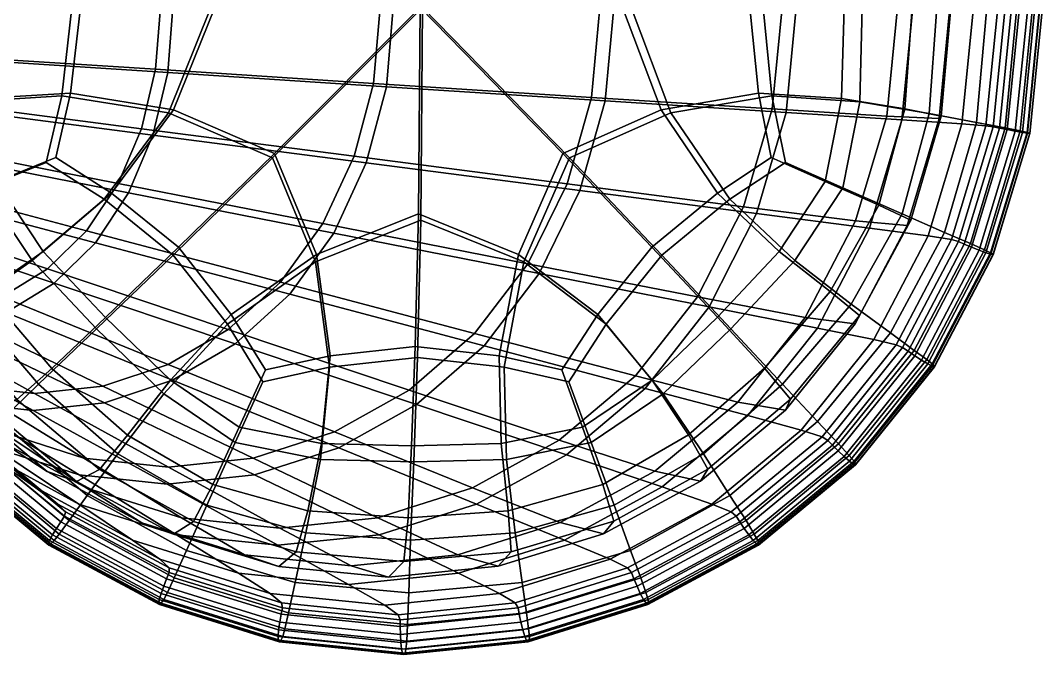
# Model space of a CAD drawing. Extents: x -2.36 to 6.61, y -1.55 to 1.55.
# Drawn here: x 5.462 to 6.605, y -0.724 to -0.014 of the extents above; entities that cross this region are included whole.
import ezdxf

# ---------------------------------------------------------------- set-up
doc = ezdxf.new("R2010")
doc.units = 0
doc.layers.add('HEAD', color=252, linetype='CONTINUOUS')

msp = doc.modelspace()

# ---------------------------------------------------------------- meshes
at = {"layer": 'HEAD'}
mesh = msp.add_polyface(dxfattribs=at)
corners = [(5.5711, -0.1967, 1.2614), (5.3815, -0.1595, 1.108), (5.3999, -0.11, 1.0955), (5.597, -0.1356, 1.2495), (5.5358, -0.2497, 1.278), (5.3562, -0.2022, 1.1255), (5.8001, -0.2416, 1.447), (5.835, -0.1664, 1.4358), (5.7527, -0.3071, 1.4625), (5.613, -0.0691, 1.2424), (5.411, -0.0561, 1.0881), (5.4148, 0.0001, 1.0856), (5.6184, 0.0001, 1.24), (5.4919, -0.2924, 1.2992), (5.3243, -0.2362, 1.148), (5.4412, -0.3236, 1.3241), (5.2872, -0.2609, 1.1746), (5.6942, -0.3601, 1.482), (5.4873, -0.2728, 2.2476), (5.5637, -0.2077, 2.2993), (5.5012, -0.1679, 2.2883), (5.4349, -0.1944, 2.2498), (5.5569, -0.3465, 2.2414), (5.6385, -0.2681, 2.2989), (5.423, -0.3177, 2.1992), (5.3682, -0.2209, 2.2056), (5.633, -0.1144, 2.3409), (5.679, 0, 2.3566), (5.5289, 0, 2.3164), (5.5179, -0.0959, 2.3066), (5.7458, -0.1633, 2.3459), (5.4173, -0.1017, 2.2587), (5.4151, 0, 2.264), (5.3315, 0, 2.216), (5.3394, -0.1135, 2.2124), (5.424, -0.0598, 1.074), (5.4121, -0.1172, 1.0819), (5.6099, -0.1428, 1.2363), (5.6266, -0.0728, 1.2287), (5.428, 0, 1.0713), (5.6323, 0, 1.2262), (5.5827, -0.2072, 1.249), (5.5456, -0.2631, 1.2668), (5.7629, -0.3207, 1.4511), (5.8122, -0.2523, 1.4345), (5.3925, -0.1699, 1.0952), (5.3655, -0.2155, 1.114), (5.8486, -0.1738, 1.4226), (5.3314, -0.2519, 1.1382), (5.2918, -0.2784, 1.1668), (5.4459, -0.3411, 1.3162), (5.4993, -0.3081, 1.2895), (5.4023, -0.1054, 2.2787), (5.508, -0.0989, 2.3255), (5.4906, -0.1734, 2.307), (5.4206, -0.2015, 2.2696), (5.4, 0, 2.2841), (5.5193, 0, 2.3355), (5.6273, -0.1179, 2.3598), (5.7436, -0.1682, 2.3649), (5.6325, -0.2768, 2.3175), (5.5553, -0.2144, 2.318), (5.6747, 0, 2.3759), (5.547, -0.3592, 2.2607), (5.4749, -0.2828, 2.2671), (5.4052, -0.3316, 2.2219), (5.3481, -0.2306, 2.2287)]
mesh.append_faces([[corners[k] for k in face] for face in [(0, 1, 2, 3), (4, 5, 1, 0), (6, 0, 3, 7), (8, 4, 0, 6), (9, 10, 11, 12), (3, 2, 10, 9), (13, 14, 5, 4), (15, 16, 14, 13), (17, 13, 4, 8), (18, 19, 20, 21), (22, 23, 19, 18), (24, 18, 21, 25), (26, 27, 28, 29), (19, 26, 29, 20), (23, 30, 26, 19), (31, 32, 33, 34), (29, 28, 32, 31), (21, 31, 34, 25), (20, 29, 31, 21), (35, 36, 37, 38), (39, 35, 38, 40), (41, 42, 43, 44), (45, 46, 42, 41), (37, 41, 44, 47), (36, 45, 41, 37), (48, 49, 50, 51), (46, 48, 51, 42), (52, 53, 54, 55), (56, 57, 53, 52), (58, 59, 60, 61), (53, 58, 61, 54), (57, 62, 58, 53), (61, 60, 63, 64), (55, 64, 65, 66), (54, 61, 64, 55)]])
mesh = msp.add_polyface(dxfattribs=at)
corners = [(6.0291, -0.2865, 1.6334), (5.8001, -0.2416, 1.447), (5.835, -0.1664, 1.4358), (6.0731, -0.1972, 1.623), (5.9697, -0.3645, 1.6478), (5.7527, -0.3071, 1.4625), (6.2191, -0.3237, 1.7895), (6.2706, -0.2228, 1.7796), (6.1497, -0.412, 1.803), (5.8567, -0.0848, 1.429), (5.613, -0.0691, 1.2424), (5.6184, 0.0001, 1.24), (5.8641, 0.0001, 1.4267), (5.597, -0.1356, 1.2495), (6.1005, -0.1005, 1.6165), (6.1099, 0.0001, 1.6143), (5.7458, -0.1633, 2.3459), (5.9087, 0, 2.3486), (5.679, 0, 2.3566), (5.633, -0.1144, 2.3409), (5.7928, -0.2762, 2.3154), (5.6385, -0.2681, 2.2989), (5.6976, -0.3432, 2.278), (5.907, -0.2309, 2.3202), (5.808, -0.3896, 2.2604), (5.7357, -0.4053, 2.251), (5.9033, -0.3792, 2.2567), (6.2413, -0.3464, 2.1326), (6.1681, -0.2681, 2.2145), (6.1077, -0.3432, 2.2126), (6.1682, -0.4166, 2.1393), (6.0187, -0.2762, 2.2793), (5.9973, -0.3895, 2.2302), (6.0683, -0.1633, 2.2945), (6.0672, -0.4052, 2.1981), (6.1784, -0.1144, 2.2538), (6.2416, -0.2076, 2.1912), (6.1351, 0, 2.2838), (5.6266, -0.0728, 1.2287), (5.6099, -0.1428, 1.2363), (5.8486, -0.1738, 1.4226), (5.8711, -0.0886, 1.4154), (5.6323, 0, 1.2262), (5.8788, 0, 1.413), (5.8122, -0.2523, 1.4345), (5.7629, -0.3207, 1.4511), (5.9803, -0.3782, 1.6354), (6.0418, -0.2974, 1.6201), (6.0873, -0.2047, 1.609), (6.232, -0.3347, 1.7739), (6.2851, -0.2304, 1.7634), (6.1156, -0.1043, 1.6022), (6.1253, 0, 1.5999), (5.6747, 0, 2.3759), (5.9115, 0, 2.3675), (5.7436, -0.1682, 2.3649), (5.6273, -0.1179, 2.3598), (5.7919, -0.2846, 2.3337), (5.9097, -0.2379, 2.3385), (5.9059, -0.3914, 2.274), (5.8075, -0.4022, 2.2779), (5.6325, -0.2768, 2.3175), (5.6934, -0.3543, 2.296), (6.0247, -0.2846, 2.2966), (6.0759, -0.1682, 2.312), (6.1792, -0.2768, 2.2305), (6.1169, -0.3543, 2.2286), (6.0029, -0.4022, 2.2468), (6.1447, 0, 2.3011), (6.1894, -0.1179, 2.2704)]
mesh.append_faces([[corners[k] for k in face] for face in [(0, 1, 2, 3), (4, 5, 1, 0), (6, 0, 3, 7), (8, 4, 0, 6), (9, 10, 11, 12), (2, 13, 10, 9), (14, 9, 12, 15), (3, 2, 9, 14), (16, 17, 18, 19), (20, 16, 21, 22), (23, 17, 16, 20), (24, 20, 22, 25), (26, 23, 20, 24), (27, 28, 29, 30), (31, 23, 26, 32), (33, 17, 23, 31), (29, 31, 32, 34), (28, 33, 31, 29), (35, 33, 28, 36), (37, 17, 33, 35), (38, 39, 40, 41), (42, 38, 41, 43), (44, 45, 46, 47), (48, 47, 49, 50), (40, 44, 47, 48), (41, 40, 48, 51), (43, 41, 51, 52), (53, 54, 55, 56), (57, 58, 59, 60), (55, 54, 58, 57), (61, 55, 57, 62), (63, 64, 65, 66), (58, 54, 64, 63), (59, 58, 63, 67), (64, 54, 68, 69)]])
mesh = msp.add_polyface(dxfattribs=at)
corners = [(6.3027, -0.1135, 1.7735), (6.1005, -0.1005, 1.6165), (6.1099, 0.0001, 1.6143), (6.3138, 0.0001, 1.7714), (6.2706, -0.2228, 1.7796), (6.0731, -0.1972, 1.623), (6.4003, -0.3443, 2.0014), (6.3955, -0.3538, 1.9563), (6.4536, -0.2437, 1.9467), (6.4577, -0.2379, 1.9914), (6.3674, -0.3175, 2.0498), (6.4219, -0.2209, 2.0389), (6.3396, -0.3467, 1.8929), (6.2191, -0.3237, 1.7895), (6.3959, -0.2386, 1.8833), (6.4309, -0.1215, 1.8774), (6.4429, 0.0001, 1.8754), (6.4893, -0.1242, 1.9412), (6.3803, -0.1017, 2.1056), (6.2873, -0.0958, 2.1839), (6.3016, -0.1678, 2.1608), (6.362, -0.1944, 2.1024), (6.3831, 0, 2.1101), (6.2777, 0, 2.197), (6.451, -0.1134, 2.0366), (6.4591, 0, 2.0376), (6.1784, -0.1144, 2.2538), (6.2416, -0.2076, 2.1912), (6.1351, 0, 2.2838), (6.1681, -0.2681, 2.2145), (6.2413, -0.3464, 2.1326), (6.3103, -0.2727, 2.1167), (6.1156, -0.1043, 1.6022), (6.0873, -0.2047, 1.609), (6.2851, -0.2304, 1.7634), (6.3181, -0.1174, 1.7569), (6.1253, 0, 1.5999), (6.3295, 0, 1.7547), (6.4954, -0.2515, 2.0111), (6.4348, -0.3639, 2.0217), (6.3909, -0.3316, 2.0652), (6.4478, -0.2306, 2.0538), (6.3279, -0.2828, 2.1315), (6.2551, -0.2144, 2.2067), (6.3173, -0.1734, 2.1755), (6.3815, -0.2015, 2.1167), (6.2565, -0.3592, 2.1479), (6.1792, -0.2768, 2.2305), (6.1894, -0.1179, 2.2704), (6.1447, 0, 2.3011), (6.2924, 0, 2.2125), (6.3023, -0.0989, 2.1992), (6.0759, -0.1682, 2.312), (6.4005, -0.1054, 2.1199), (6.4034, 0, 2.1245), (6.4867, 0, 2.0523), (6.4781, -0.1184, 2.0513), (6.4475, -0.1257, 1.8556), (6.4114, -0.2468, 1.8618), (6.46, 0, 1.8534), (6.232, -0.3347, 1.7739), (6.3534, -0.3586, 1.8719), (6.477, -0.2555, 1.9123), (6.4164, -0.3713, 1.9222)]
mesh.append_faces([[corners[k] for k in face] for face in [(0, 1, 2, 3), (4, 5, 1, 0), (6, 7, 8, 9), (10, 6, 9, 11), (12, 13, 4, 14), (7, 12, 14, 8), (15, 0, 3, 16), (14, 4, 0, 15), (8, 14, 15, 17), (18, 19, 20, 21), (22, 23, 19, 18), (24, 18, 21, 11), (25, 22, 18, 24), (19, 26, 27, 20), (23, 28, 26, 19), (27, 29, 30, 31), (21, 31, 10, 11), (20, 27, 31, 21), (32, 33, 34, 35), (36, 32, 35, 37), (38, 39, 40, 41), (42, 43, 44, 45), (46, 47, 43, 42), (40, 42, 45, 41), (48, 49, 50, 51), (43, 48, 51, 44), (47, 52, 48, 43), (53, 54, 55, 56), (51, 50, 54, 53), (45, 53, 56, 41), (44, 51, 53, 45), (57, 35, 34, 58), (59, 37, 35, 57), (58, 34, 60, 61), (62, 58, 61, 63)]])
mesh = msp.add_polyface(dxfattribs=at)
corners = [(6.4893, -0.1242, 1.9412), (6.4309, -0.1215, 1.8774), (6.4429, 0.0001, 1.8754), (6.5013, 0.0001, 1.9396), (6.4915, -0.1215, 1.987), (6.5023, 0, 1.9862), (6.4577, -0.2379, 1.9914), (6.4536, -0.2437, 1.9467), (6.451, -0.1134, 2.0366), (6.4591, 0, 2.0376), (6.4219, -0.2209, 2.0389), (6.588, -0.1406, 1.9364), (6.5471, -0.276, 1.9429), (6.5499, -0.2766, 1.9517), (6.5909, -0.1409, 1.9451), (6.5824, -0.1397, 1.9296), (6.5417, -0.2742, 1.9361), (6.6021, 0, 1.9341), (6.605, 0, 1.9429), (6.5964, 0, 1.9274), (6.5908, -0.1406, 1.9544), (6.5499, -0.276, 1.9609), (6.5469, -0.2742, 1.969), (6.5876, -0.1397, 1.9625), (6.605, 0, 1.9521), (6.6016, 0, 1.9603), (6.58, -0.138, 1.9696), (6.5399, -0.2709, 1.9759), (6.5244, -0.2641, 1.9875), (6.5631, -0.1347, 1.9817), (6.5938, 0, 1.9674), (6.5762, 0, 1.9799), (6.5311, -0.1285, 2.0064), (6.4954, -0.2515, 2.0111), (6.4478, -0.2306, 2.0538), (6.4781, -0.1184, 2.0513), (6.5425, 0, 2.0055), (6.4867, 0, 2.0523), (6.5745, -0.1383, 1.926), (6.5884, 0, 1.9238), (6.5342, -0.2714, 1.9324), (6.5655, -0.1365, 1.9249), (6.5792, 0, 1.9227), (6.5257, -0.268, 1.9312), (6.5567, -0.1348, 1.9254), (6.5703, 0, 1.9232), (6.5175, -0.2646, 1.9316), (6.5496, -0.1334, 1.9264), (6.563, 0, 1.9242), (6.5108, -0.2618, 1.9325), (6.5415, -0.1322, 1.9244), (6.5147, -0.1302, 1.9061), (6.477, -0.2555, 1.9123), (6.5031, -0.2596, 1.9306), (6.5548, 0, 1.9223), (6.5278, 0, 1.904), (6.4475, -0.1257, 1.8556), (6.4114, -0.2468, 1.8618), (6.46, 0, 1.8534)]
mesh.append_faces([[corners[k] for k in face] for face in [(0, 1, 2, 3), (4, 0, 3, 5), (6, 7, 0, 4), (8, 4, 5, 9), (10, 6, 4, 8), (11, 12, 13, 14), (15, 16, 12, 11), (17, 11, 14, 18), (19, 15, 11, 17), (20, 21, 22, 23), (14, 13, 21, 20), (24, 20, 23, 25), (18, 14, 20, 24), (26, 27, 28, 29), (23, 22, 27, 26), (30, 26, 29, 31), (25, 23, 26, 30), (32, 33, 34, 35), (29, 28, 33, 32), (36, 32, 35, 37), (31, 29, 32, 36), (38, 15, 19, 39), (40, 16, 15, 38), (41, 38, 39, 42), (43, 40, 38, 41), (44, 41, 42, 45), (46, 43, 41, 44), (47, 44, 45, 48), (49, 46, 44, 47), (50, 51, 52, 53), (54, 55, 51, 50), (47, 50, 53, 49), (48, 54, 50, 47), (51, 56, 57, 52), (55, 58, 56, 51)]])
mesh = msp.add_polyface(dxfattribs=at)
corners = [(6.323, -0.438, 2.0146), (6.3174, -0.4503, 1.9691), (6.3955, -0.3538, 1.9563), (6.4003, -0.3443, 2.0014), (6.294, -0.4035, 2.0637), (6.3674, -0.3175, 2.0498), (6.4814, -0.401, 1.9533), (6.3932, -0.5106, 1.9673), (6.3957, -0.5116, 1.9762), (6.4841, -0.4019, 1.9621), (6.4765, -0.3985, 1.9464), (6.3889, -0.5073, 1.9604), (6.5471, -0.276, 1.9429), (6.5499, -0.2766, 1.9517), (6.5417, -0.2742, 1.9361), (6.4843, -0.401, 1.9713), (6.3961, -0.5106, 1.9853), (6.3941, -0.5073, 1.9933), (6.4817, -0.3985, 1.9794), (6.5499, -0.276, 1.9609), (6.5469, -0.2742, 1.969), (6.2851, -0.5999, 1.9845), (6.2873, -0.6011, 1.9934), (6.2814, -0.5961, 1.9775), (6.2879, -0.5999, 2.0025), (6.2866, -0.5961, 2.0104), (6.4754, -0.3936, 1.9862), (6.3888, -0.5011, 2), (6.3766, -0.4879, 2.0116), (6.4613, -0.3834, 1.9979), (6.5399, -0.2709, 1.9759), (6.5244, -0.2641, 1.9875), (6.4348, -0.3639, 2.0217), (6.3532, -0.4629, 2.0356), (6.3143, -0.4213, 2.0797), (6.3909, -0.3316, 2.0652), (6.4954, -0.2515, 2.0111), (6.2826, -0.5888, 2.0169), (6.4546, -0.3845, 1.9416), (6.462, -0.3895, 1.9413), (6.5257, -0.268, 1.9312), (6.5175, -0.2646, 1.9316), (6.37, -0.4895, 1.955), (6.3764, -0.4958, 1.955), (6.4485, -0.3804, 1.9424), (6.5108, -0.2618, 1.9325), (6.3649, -0.4843, 1.9557), (6.4697, -0.3944, 1.9426), (6.5342, -0.2714, 1.9324), (6.383, -0.5021, 1.9564), (6.4164, -0.3713, 1.9222), (6.3534, -0.3586, 1.8719), (6.2754, -0.4564, 1.8855), (6.335, -0.4727, 1.9355), (6.4414, -0.3772, 1.9404), (6.3585, -0.4802, 1.9536), (6.5031, -0.2596, 1.9306), (6.477, -0.2555, 1.9123)]
mesh.append_faces([[corners[k] for k in face] for face in [(0, 1, 2, 3), (4, 0, 3, 5), (6, 7, 8, 9), (10, 11, 7, 6), (12, 6, 9, 13), (14, 10, 6, 12), (15, 16, 17, 18), (9, 8, 16, 15), (19, 15, 18, 20), (13, 9, 15, 19), (7, 21, 22, 8), (11, 23, 21, 7), (16, 24, 25, 17), (8, 22, 24, 16), (26, 27, 28, 29), (18, 17, 27, 26), (30, 26, 29, 31), (20, 18, 26, 30), (32, 33, 34, 35), (29, 28, 33, 32), (31, 29, 32, 36), (17, 25, 37, 27), (38, 39, 40, 41), (42, 43, 39, 38), (44, 38, 41, 45), (46, 42, 38, 44), (47, 10, 14, 48), (49, 11, 10, 47), (39, 47, 48, 40), (43, 49, 47, 39), (50, 51, 52, 53), (54, 50, 53, 55), (56, 57, 50, 54), (44, 54, 55, 46), (45, 56, 54, 44)]])
mesh = msp.add_polyface(dxfattribs=at)
corners = [(5.5327, -0.5039, 1.7574), (5.4011, -0.4232, 1.5835), (5.4776, -0.4315, 1.5566), (5.6275, -0.5139, 1.7332), (5.642, -0.5707, 1.9034), (5.7519, -0.5821, 1.8814), (5.5361, -0.5375, 1.9245), (5.4413, -0.4747, 1.7808), (5.722, -0.5039, 1.7093), (5.5539, -0.4233, 1.53), (5.627, -0.3992, 1.5049), (5.8129, -0.4747, 1.6865), (5.3858, -0.3427, 1.3517), (5.4412, -0.3236, 1.3241), (5.4919, -0.2924, 1.2992), (5.6942, -0.3601, 1.482), (5.4576, -0.4382, 2.151), (5.4293, -0.4506, 2.1119), (5.5245, -0.5299, 2.0963), (5.5502, -0.5165, 2.1355), (5.5815, -0.4781, 2.1742), (5.6553, -0.5747, 2.1179), (5.6769, -0.5334, 2.1568), (5.4967, -0.4036, 2.1899), (5.4915, -0.5189, 2.0386), (5.4384, -0.4841, 1.944), (5.5976, -0.5764, 2.0203), (5.3987, -0.4417, 2.0545), (5.5569, -0.3465, 2.2414), (5.4873, -0.2728, 2.2476), (5.423, -0.3177, 2.1992), (5.6295, -0.4167, 2.225), (5.6976, -0.3432, 2.278), (5.6385, -0.2681, 2.2989), (5.7065, -0.4694, 2.2066), (5.7357, -0.4053, 2.251), (5.5275, -0.5228, 1.7529), (5.4328, -0.4926, 1.778), (5.5271, -0.5553, 1.918), (5.6363, -0.5896, 1.8954), (5.476, -0.4508, 1.5521), (5.3961, -0.4421, 1.581), (5.6257, -0.5332, 1.727), (5.4993, -0.3081, 1.2895), (5.4459, -0.3411, 1.3162), (5.6319, -0.4169, 1.4966), (5.702, -0.376, 1.4721), (5.5456, -0.2631, 1.2668), (5.7629, -0.3207, 1.4511), (5.3875, -0.3615, 1.3459), (5.5556, -0.4421, 1.5236), (5.7237, -0.5228, 1.7013), (5.8179, -0.4926, 1.6769), (5.5051, -0.5888, 2.1406), (5.399, -0.5011, 2.1575), (5.4128, -0.4879, 2.1649), (5.5161, -0.5738, 2.1482), (5.5365, -0.5456, 2.1646), (5.4388, -0.4629, 2.1811), (5.4821, -0.4213, 2.212), (5.5706, -0.4991, 2.1956), (5.6475, -0.6071, 2.1459), (5.6702, -0.5567, 2.1775), (5.4749, -0.2828, 2.2671), (5.547, -0.3592, 2.2607), (5.4052, -0.3316, 2.2219), (5.6221, -0.4319, 2.2437), (5.6934, -0.3543, 2.296), (5.7327, -0.4185, 2.2685), (5.702, -0.4865, 2.2248), (5.6325, -0.2768, 2.3175), (5.5871, -0.5955, 2.0073), (5.4262, -0.5002, 1.9389), (5.4776, -0.5362, 2.0268), (5.5109, -0.569, 2.0916), (5.512, -0.5641, 2.0888), (5.4104, -0.4802, 2.105), (5.4083, -0.4843, 2.1079)]
mesh.append_faces([[corners[k] for k in face] for face in [(0, 1, 2, 3), (4, 0, 3, 5), (6, 7, 0, 4), (8, 9, 10, 11), (3, 2, 9, 8), (9, 12, 13, 10), (10, 13, 14, 15), (16, 17, 18, 19), (20, 19, 21, 22), (23, 16, 19, 20), (24, 25, 6, 26), (17, 27, 24, 18), (23, 28, 29, 30), (31, 28, 23, 20), (32, 33, 28, 31), (34, 31, 20, 22), (35, 32, 31, 34), (36, 37, 38, 39), (40, 41, 36, 42), (43, 44, 45, 46), (47, 43, 46, 48), (44, 49, 50, 45), (50, 40, 42, 51), (45, 50, 51, 52), (53, 54, 55, 56), (57, 58, 59, 60), (56, 55, 58, 57), (61, 57, 60, 62), (63, 64, 59, 65), (66, 67, 68, 69), (64, 70, 67, 66), (60, 66, 69, 62), (59, 64, 66, 60), (71, 38, 72, 73), (74, 75, 76, 77)]])
mesh = msp.add_polyface(dxfattribs=at)
corners = [(6.264, -0.4414, 1.9058), (6.1497, -0.412, 1.803), (6.2191, -0.3237, 1.7895), (6.3396, -0.3467, 1.8929), (6.3174, -0.4503, 1.9691), (6.3955, -0.3538, 1.9563), (6.2223, -0.5296, 1.9841), (6.1714, -0.5187, 1.9216), (6.2305, -0.5163, 2.0282), (6.323, -0.438, 2.0146), (6.209, -0.478, 2.0749), (6.294, -0.4035, 2.0637), (6.2413, -0.3464, 2.1326), (6.1682, -0.4166, 2.1393), (6.3103, -0.2727, 2.1167), (6.3674, -0.3175, 2.0498), (6.2851, -0.5999, 1.9845), (6.1616, -0.6663, 2.0042), (6.1636, -0.6677, 2.0131), (6.2873, -0.6011, 1.9934), (6.2814, -0.5961, 1.9775), (6.1587, -0.6621, 1.997), (6.2879, -0.5999, 2.0025), (6.1644, -0.6663, 2.0222), (6.1639, -0.6621, 2.0299), (6.2866, -0.5961, 2.0104), (6.2826, -0.5888, 2.0169), (6.1614, -0.6541, 2.0361), (6.1555, -0.6377, 2.0462), (6.2733, -0.5738, 2.0278), (6.3888, -0.5011, 2), (6.3766, -0.4879, 2.0116), (6.2553, -0.5456, 2.0502), (6.1442, -0.6071, 2.0669), (6.1257, -0.5567, 2.105), (6.2256, -0.4991, 2.0915), (6.3532, -0.4629, 2.0356), (6.3143, -0.4213, 2.0797), (6.1807, -0.4319, 2.1549), (6.2565, -0.3592, 2.1479), (6.1169, -0.3543, 2.2286), (6.1792, -0.2768, 2.2305), (6.3279, -0.2828, 2.1315), (6.3909, -0.3316, 2.0652), (6.2766, -0.5899, 1.9733), (6.3889, -0.5073, 1.9604), (6.383, -0.5021, 1.9564), (6.1551, -0.6553, 1.9927), (6.2713, -0.5825, 1.9717), (6.3764, -0.4958, 1.955), (6.1514, -0.6471, 1.9907), (6.2663, -0.5751, 1.9715), (6.37, -0.4895, 1.955), (6.1479, -0.6389, 1.9904), (6.2623, -0.569, 1.9721), (6.3649, -0.4843, 1.9557), (6.1451, -0.632, 1.9907), (6.3534, -0.3586, 1.8719), (6.232, -0.3347, 1.7739), (6.1604, -0.4259, 1.7881), (6.2754, -0.4564, 1.8855), (6.2568, -0.5641, 1.9699), (6.2352, -0.5553, 1.9518), (6.1212, -0.6168, 1.9705), (6.1407, -0.6266, 1.9884), (6.3585, -0.4802, 1.9536), (6.335, -0.4727, 1.9355), (6.1797, -0.5362, 1.9024)]
mesh.append_faces([[corners[k] for k in face] for face in [(0, 1, 2, 3), (4, 0, 3, 5), (6, 7, 0, 4), (8, 6, 4, 9), (10, 8, 9, 11), (11, 12, 13, 10), (14, 12, 11, 15), (16, 17, 18, 19), (20, 21, 17, 16), (22, 23, 24, 25), (19, 18, 23, 22), (26, 27, 28, 29), (25, 24, 27, 26), (30, 26, 29, 31), (32, 33, 34, 35), (29, 28, 33, 32), (36, 32, 35, 37), (31, 29, 32, 36), (38, 39, 37, 35), (40, 41, 39, 38), (37, 39, 42, 43), (44, 20, 45, 46), (47, 21, 20, 44), (48, 44, 46, 49), (50, 47, 44, 48), (51, 48, 49, 52), (53, 50, 48, 51), (54, 51, 52, 55), (56, 53, 51, 54), (57, 58, 59, 60), (61, 62, 63, 64), (65, 66, 62, 61), (54, 61, 64, 56), (55, 65, 61, 54), (66, 60, 67, 62)]])
mesh = msp.add_polyface(dxfattribs=at)
corners = [(5.8616, -0.5706, 1.8596), (5.722, -0.5039, 1.7093), (5.8129, -0.4747, 1.6865), (5.9672, -0.5373, 1.8388), (5.8966, -0.4278, 1.6657), (5.6942, -0.3601, 1.482), (5.7527, -0.3071, 1.4625), (5.9697, -0.3645, 1.6478), (5.627, -0.3992, 1.5049), (6.0645, -0.4839, 1.8196), (6.1497, -0.412, 1.803), (6.1714, -0.5187, 1.9216), (6.264, -0.4414, 1.9058), (6.0655, -0.5761, 1.9397), (6.1133, -0.5333, 2.0878), (6.1253, -0.5745, 2.0438), (6.2305, -0.5163, 2.0282), (6.209, -0.478, 2.0749), (5.7984, -0.4875, 2.1981), (5.808, -0.3896, 2.2604), (5.7357, -0.4053, 2.251), (5.7065, -0.4694, 2.2066), (5.8991, -0.49, 2.187), (5.9033, -0.3792, 2.2567), (5.7832, -0.5627, 2.1423), (5.6769, -0.5334, 2.1568), (5.8954, -0.5708, 2.1268), (6.1682, -0.4166, 2.1393), (6.1077, -0.3432, 2.2126), (6.0672, -0.4052, 2.1981), (6.0905, -0.4693, 2.1456), (5.9993, -0.4875, 2.1662), (6.0073, -0.5627, 2.1068), (5.9973, -0.3895, 2.2302), (6.0418, -0.2974, 1.6201), (5.9803, -0.3782, 1.6354), (6.1604, -0.4259, 1.7881), (6.232, -0.3347, 1.7739), (5.8179, -0.4926, 1.6769), (5.7237, -0.5228, 1.7013), (5.863, -0.5896, 1.8486), (5.972, -0.5553, 1.8263), (5.9046, -0.4439, 1.6546), (6.0725, -0.5002, 1.8059), (5.702, -0.376, 1.4721), (5.6319, -0.4169, 1.4966), (5.7629, -0.3207, 1.4511), (5.6934, -0.3543, 2.296), (5.7919, -0.2846, 2.3337), (5.8075, -0.4022, 2.2779), (5.7327, -0.4185, 2.2685), (5.9059, -0.3914, 2.274), (5.9017, -0.508, 2.2043), (5.7973, -0.5053, 2.2159), (5.702, -0.4865, 2.2248), (5.7811, -0.5874, 2.1621), (5.6702, -0.5567, 2.1775), (6.0055, -0.5053, 2.1827), (6.0029, -0.4022, 2.2468), (6.0751, -0.4185, 2.214), (6.1001, -0.4865, 2.1615), (6.015, -0.5874, 2.1249), (6.1257, -0.5567, 2.105), (6.0247, -0.2846, 2.2966), (6.1169, -0.3543, 2.2286), (6.1807, -0.4319, 2.1549), (6.2256, -0.4991, 2.0915), (6.2754, -0.4564, 1.8855), (6.1797, -0.5362, 1.9024)]
mesh.append_faces([[corners[k] for k in face] for face in [(0, 1, 2, 3), (4, 5, 6, 7), (2, 8, 5, 4), (9, 4, 7, 10), (3, 2, 4, 9), (11, 9, 10, 12), (13, 3, 9, 11), (14, 15, 16, 17), (18, 19, 20, 21), (22, 23, 19, 18), (24, 18, 21, 25), (26, 22, 18, 24), (27, 28, 29, 30), (17, 27, 30, 14), (31, 22, 26, 32), (33, 23, 22, 31), (30, 31, 32, 14), (29, 33, 31, 30), (34, 35, 36, 37), (38, 39, 40, 41), (42, 38, 41, 43), (44, 45, 38, 42), (35, 42, 43, 36), (46, 44, 42, 35), (47, 48, 49, 50), (49, 51, 52, 53), (54, 53, 55, 56), (50, 49, 53, 54), (57, 58, 59, 60), (52, 51, 58, 57), (61, 57, 60, 62), (58, 63, 64, 59), (60, 65, 66, 62), (59, 64, 65, 60), (67, 36, 43, 68)]])
mesh = msp.add_polyface(dxfattribs=at)
corners = [(5.4384, -0.4841, 1.944), (5.357, -0.4277, 1.8022), (5.4413, -0.4747, 1.7808), (5.5361, -0.5375, 1.9245), (5.3528, -0.4122, 1.961), (5.2833, -0.3644, 1.8208), (5.4011, -0.4232, 1.5835), (5.2695, -0.3425, 1.4105), (5.3278, -0.3492, 1.3809), (5.4776, -0.4315, 1.5566), (5.3272, -0.3989, 1.6095), (5.5327, -0.5039, 1.7574), (5.3858, -0.3427, 1.3517), (5.5539, -0.4233, 1.53), (5.3987, -0.4417, 2.0545), (5.4915, -0.5189, 2.0386), (5.3511, -0.354, 2.1241), (5.3229, -0.347, 2.0674), (5.4293, -0.4506, 2.1119), (5.3802, -0.3445, 2.1622), (5.4576, -0.4382, 2.151), (5.423, -0.3177, 2.1992), (5.4967, -0.4036, 2.1899), (5.3264, -0.3684, 1.3772), (5.2648, -0.3615, 1.4091), (5.3961, -0.4421, 1.581), (5.476, -0.4508, 1.5521), (5.4328, -0.4926, 1.778), (5.3454, -0.4439, 1.8011), (5.4262, -0.5002, 1.9389), (5.5271, -0.5553, 1.918), (5.3191, -0.4169, 1.6091), (5.5275, -0.5228, 1.7529), (5.3875, -0.3615, 1.3459), (5.5556, -0.4421, 1.5236), (5.4929, -0.5999, 2.1105), (5.3848, -0.5106, 2.1277), (5.3851, -0.5116, 2.1369), (5.4935, -0.6011, 2.1197), (5.4943, -0.5961, 2.1027), (5.3868, -0.5073, 2.1198), (5.4958, -0.5999, 2.1285), (5.3876, -0.5106, 2.1457), (5.392, -0.5073, 2.1527), (5.4995, -0.5961, 2.1356), (5.399, -0.5011, 2.1575), (5.5051, -0.5888, 2.1406), (5.3123, -0.3936, 2.1712), (5.328, -0.3834, 2.1781), (5.4128, -0.4879, 2.1649), (5.3044, -0.3985, 2.1666), (5.4388, -0.4629, 2.1811), (5.357, -0.3639, 2.1931), (5.4052, -0.3316, 2.2219), (5.4821, -0.4213, 2.212), (5.4031, -0.4895, 2.1089), (5.397, -0.4958, 2.1107), (5.5021, -0.5825, 2.094), (5.5068, -0.5751, 2.0924), (5.4083, -0.4843, 2.1079), (5.5109, -0.569, 2.0916), (5.3912, -0.5021, 2.1142), (5.4976, -0.5899, 2.0973), (5.3114, -0.3895, 2.1244), (5.3045, -0.3944, 2.128), (5.3186, -0.3845, 2.1223), (5.3246, -0.3804, 2.1212), (5.4776, -0.5362, 2.0268), (5.338, -0.4259, 1.957), (5.3818, -0.4564, 2.0437), (5.5036, -0.5553, 2.072), (5.4037, -0.4727, 2.0884), (5.512, -0.5641, 2.0888), (5.4104, -0.4802, 2.105), (5.3223, -0.3713, 2.1017), (5.3274, -0.3772, 2.1183), (5.3037, -0.3586, 2.0575)]
mesh.append_faces([[corners[k] for k in face] for face in [(0, 1, 2, 3), (4, 5, 1, 0), (6, 7, 8, 9), (2, 10, 6, 11), (9, 8, 12, 13), (14, 4, 0, 15), (16, 17, 14, 18), (19, 16, 18, 20), (21, 19, 20, 22), (23, 24, 25, 26), (27, 28, 29, 30), (25, 31, 27, 32), (33, 23, 26, 34), (35, 36, 37, 38), (39, 40, 36, 35), (41, 42, 43, 44), (38, 37, 42, 41), (44, 43, 45, 46), (45, 47, 48, 49), (43, 50, 47, 45), (51, 52, 53, 54), (49, 48, 52, 51), (55, 56, 57, 58), (59, 55, 58, 60), (61, 40, 39, 62), (56, 61, 62, 57), (63, 64, 61, 56), (65, 63, 56, 55), (66, 65, 55, 59), (67, 29, 68, 69), (70, 67, 69, 71), (72, 70, 71, 73), (73, 71, 74, 75), (59, 73, 75, 66), (71, 69, 76, 74)]])
mesh = msp.add_polyface(dxfattribs=at)
corners = [(6.0105, -0.6087, 2.0629), (5.9961, -0.6249, 2.0205), (6.1138, -0.5887, 2.0013), (6.1253, -0.5745, 2.0438), (6.0073, -0.5627, 2.1068), (6.1133, -0.5333, 2.0878), (5.9509, -0.6119, 1.9594), (5.8616, -0.5706, 1.8596), (5.9672, -0.5373, 1.8388), (6.0655, -0.5761, 1.9397), (6.1714, -0.5187, 1.9216), (6.2223, -0.5296, 1.9841), (6.2305, -0.5163, 2.0282), (6.0278, -0.7078, 2.0254), (5.889, -0.722, 2.0475), (5.8904, -0.7236, 2.0565), (6.0296, -0.7093, 2.0344), (6.0258, -0.7033, 2.0181), (5.8878, -0.7175, 2.0401), (6.1616, -0.6663, 2.0042), (6.1636, -0.6677, 2.0131), (6.1587, -0.6621, 1.997), (6.0307, -0.7078, 2.0434), (5.8919, -0.722, 2.0655), (5.893, -0.7175, 2.073), (6.031, -0.7033, 2.051), (6.1644, -0.6663, 2.0222), (6.1639, -0.6621, 2.0299), (6.0302, -0.6947, 2.057), (5.8939, -0.7087, 2.0788), (5.8947, -0.6901, 2.0883), (6.0276, -0.6768, 2.0668), (6.1614, -0.6541, 2.0361), (6.1555, -0.6377, 2.0462), (6.0228, -0.6432, 2.0872), (5.896, -0.6547, 2.1084), (5.8982, -0.5958, 2.1459), (6.015, -0.5874, 2.1249), (6.1442, -0.6071, 2.0669), (6.1257, -0.5567, 2.105), (5.9017, -0.508, 2.2043), (6.0055, -0.5053, 2.1827), (6.0197, -0.6786, 2.0108), (6.0215, -0.6873, 2.0114), (6.1514, -0.6471, 1.9907), (6.1479, -0.6389, 1.9904), (6.0183, -0.6714, 2.0109), (6.1451, -0.632, 1.9907), (6.0236, -0.696, 2.0136), (6.1551, -0.6553, 1.9927), (5.8871, -0.7101, 2.0353), (5.8867, -0.7012, 2.0328), (6.1797, -0.5362, 1.9024), (6.0725, -0.5002, 1.8059), (5.972, -0.5553, 1.8263), (6.0703, -0.5955, 1.9216), (6.2352, -0.5553, 1.9518), (6.1212, -0.6168, 1.9705), (5.863, -0.5896, 1.8486), (5.9519, -0.6324, 1.9426), (5.9977, -0.6552, 1.9908), (6.1407, -0.6266, 1.9884), (6.015, -0.6656, 2.0085)]
mesh.append_faces([[corners[k] for k in face] for face in [(0, 1, 2, 3), (4, 0, 3, 5), (6, 7, 8, 9), (1, 6, 9, 2), (2, 9, 10, 11), (3, 2, 11, 12), (13, 14, 15, 16), (17, 18, 14, 13), (19, 13, 16, 20), (21, 17, 13, 19), (22, 23, 24, 25), (16, 15, 23, 22), (26, 22, 25, 27), (20, 16, 22, 26), (28, 29, 30, 31), (25, 24, 29, 28), (32, 28, 31, 33), (27, 25, 28, 32), (34, 35, 36, 37), (31, 30, 35, 34), (38, 34, 37, 39), (33, 31, 34, 38), (36, 40, 41, 37), (42, 43, 44, 45), (46, 42, 45, 47), (48, 17, 21, 49), (50, 18, 17, 48), (43, 48, 49, 44), (51, 50, 48, 43), (52, 53, 54, 55), (56, 52, 55, 57), (55, 54, 58, 59), (57, 55, 59, 60), (61, 57, 60, 62), (47, 61, 62, 46)]])
mesh = msp.add_polyface(dxfattribs=at)
corners = [(5.7519, -0.5821, 1.8814), (5.6275, -0.5139, 1.7332), (5.722, -0.5039, 1.7093), (5.8616, -0.5706, 1.8596), (5.7125, -0.6121, 2.0005), (5.642, -0.5707, 1.9034), (5.8317, -0.6243, 1.9799), (5.7509, -0.625, 2.0599), (5.8735, -0.6371, 2.0404), (5.7703, -0.6088, 2.1008), (5.8904, -0.6197, 2.0828), (5.7832, -0.5627, 2.1423), (5.8954, -0.5708, 2.1268), (5.6769, -0.5334, 2.1568), (5.6553, -0.5747, 2.1179), (5.9961, -0.6249, 2.0205), (6.0105, -0.6087, 2.0629), (6.0073, -0.5627, 2.1068), (5.9509, -0.6119, 1.9594), (5.7237, -0.5228, 1.7013), (5.6257, -0.5332, 1.727), (5.7497, -0.6014, 1.8719), (5.863, -0.5896, 1.8486), (5.889, -0.722, 2.0475), (5.7502, -0.7078, 2.0696), (5.7513, -0.7093, 2.0787), (5.8904, -0.7236, 2.0565), (5.8878, -0.7175, 2.0401), (5.7499, -0.7033, 2.062), (5.8919, -0.722, 2.0655), (5.753, -0.7078, 2.0876), (5.7551, -0.7033, 2.0949), (5.893, -0.7175, 2.073), (5.8939, -0.7087, 2.0788), (5.7575, -0.6947, 2.1004), (5.7617, -0.6768, 2.1091), (5.8947, -0.6901, 2.0883), (5.769, -0.6432, 2.1276), (5.6475, -0.6071, 2.1459), (5.6702, -0.5567, 2.1775), (5.7811, -0.5874, 2.1621), (5.896, -0.6547, 2.1084), (5.8982, -0.5958, 2.1459), (5.7973, -0.5053, 2.2159), (5.9017, -0.508, 2.2043), (5.7505, -0.696, 2.057), (5.8871, -0.7101, 2.0353), (5.7519, -0.6873, 2.0543), (5.8867, -0.7012, 2.0328), (5.7534, -0.6786, 2.0531), (5.8866, -0.6923, 2.0319), (5.7549, -0.6714, 2.0528), (5.8866, -0.6849, 2.0318), (6.0215, -0.6873, 2.0114), (6.0197, -0.6786, 2.0108), (6.0183, -0.6714, 2.0109), (5.9519, -0.6324, 1.9426), (5.8288, -0.6451, 1.9644), (5.9977, -0.6552, 1.9908), (5.8694, -0.6684, 2.0118), (6.015, -0.6656, 2.0085), (5.8844, -0.679, 2.0293), (5.7412, -0.6552, 2.0329), (5.7539, -0.6656, 2.0502), (5.6363, -0.5896, 1.8954), (5.7057, -0.6324, 1.9862)]
mesh.append_faces([[corners[k] for k in face] for face in [(0, 1, 2, 3), (4, 5, 0, 6), (7, 4, 6, 8), (9, 7, 8, 10), (11, 9, 10, 12), (13, 14, 9, 11), (10, 8, 15, 16), (12, 10, 16, 17), (6, 0, 3, 18), (8, 6, 18, 15), (19, 20, 21, 22), (23, 24, 25, 26), (27, 28, 24, 23), (29, 30, 31, 32), (26, 25, 30, 29), (33, 34, 35, 36), (32, 31, 34, 33), (37, 38, 39, 40), (41, 37, 40, 42), (36, 35, 37, 41), (43, 44, 42, 40), (45, 28, 27, 46), (47, 45, 46, 48), (49, 47, 48, 50), (51, 49, 50, 52), (50, 48, 53, 54), (52, 50, 54, 55), (56, 22, 21, 57), (58, 56, 57, 59), (60, 58, 59, 61), (55, 60, 61, 52), (61, 59, 62, 63), (52, 61, 63, 51), (57, 21, 64, 65), (59, 57, 65, 62)]])
mesh = msp.add_polyface(dxfattribs=at)
corners = [(5.5502, -0.5165, 2.1355), (5.5245, -0.5299, 2.0963), (5.6331, -0.5889, 2.0786), (5.6553, -0.5747, 2.1179), (5.4915, -0.5189, 2.0386), (5.5976, -0.5764, 2.0203), (5.5361, -0.5375, 1.9245), (5.642, -0.5707, 1.9034), (5.7125, -0.6121, 2.0005), (5.7509, -0.625, 2.0599), (5.7703, -0.6088, 2.1008), (5.6257, -0.5332, 1.727), (5.5275, -0.5228, 1.7529), (5.6363, -0.5896, 1.8954), (5.7497, -0.6014, 1.8719), (5.7502, -0.7078, 2.0696), (5.6164, -0.6663, 2.0909), (5.6173, -0.6677, 2.1), (5.7513, -0.7093, 2.0787), (5.7499, -0.7033, 2.062), (5.617, -0.6621, 2.0831), (5.4929, -0.5999, 2.1105), (5.4935, -0.6011, 2.1197), (5.4943, -0.5961, 2.1027), (5.6193, -0.6663, 2.1089), (5.4958, -0.5999, 2.1285), (5.4995, -0.5961, 2.1356), (5.6222, -0.6621, 2.1161), (5.753, -0.7078, 2.0876), (5.7551, -0.7033, 2.0949), (5.7575, -0.6947, 2.1004), (5.6263, -0.6541, 2.1212), (5.6338, -0.6377, 2.1292), (5.7617, -0.6768, 2.1091), (5.5051, -0.5888, 2.1406), (5.5161, -0.5738, 2.1482), (5.5365, -0.5456, 2.1646), (5.6475, -0.6071, 2.1459), (5.769, -0.6432, 2.1276), (5.5068, -0.5751, 2.0924), (5.5021, -0.5825, 2.094), (5.622, -0.6471, 2.075), (5.6252, -0.6389, 2.0735), (5.5109, -0.569, 2.0916), (5.628, -0.632, 2.0729), (5.4976, -0.5899, 2.0973), (5.619, -0.6553, 2.0779), (5.7505, -0.696, 2.057), (5.7519, -0.6873, 2.0543), (5.7534, -0.6786, 2.0531), (5.7549, -0.6714, 2.0528), (5.7539, -0.6656, 2.0502), (5.7412, -0.6552, 2.0329), (5.6177, -0.6168, 2.0532), (5.6282, -0.6266, 2.0703), (5.7057, -0.6324, 1.9862), (5.5271, -0.5553, 1.918), (5.5871, -0.5955, 2.0073), (5.4776, -0.5362, 2.0268), (5.5036, -0.5553, 2.072), (5.512, -0.5641, 2.0888)]
mesh.append_faces([[corners[k] for k in face] for face in [(0, 1, 2, 3), (1, 4, 5, 2), (5, 6, 7, 8), (2, 5, 8, 9), (3, 2, 9, 10), (11, 12, 13, 14), (15, 16, 17, 18), (19, 20, 16, 15), (16, 21, 22, 17), (20, 23, 21, 16), (24, 25, 26, 27), (17, 22, 25, 24), (28, 24, 27, 29), (18, 17, 24, 28), (30, 31, 32, 33), (29, 27, 31, 30), (31, 34, 35, 32), (27, 26, 34, 31), (32, 35, 36, 37), (33, 32, 37, 38), (39, 40, 41, 42), (43, 39, 42, 44), (45, 23, 20, 46), (40, 45, 46, 41), (46, 20, 19, 47), (41, 46, 47, 48), (42, 41, 48, 49), (44, 42, 49, 50), (51, 52, 53, 54), (50, 51, 54, 44), (55, 13, 56, 57), (52, 55, 57, 53), (53, 57, 58, 59), (54, 53, 59, 60), (44, 54, 60, 43)]])

doc.saveas('drawing.dxf')
